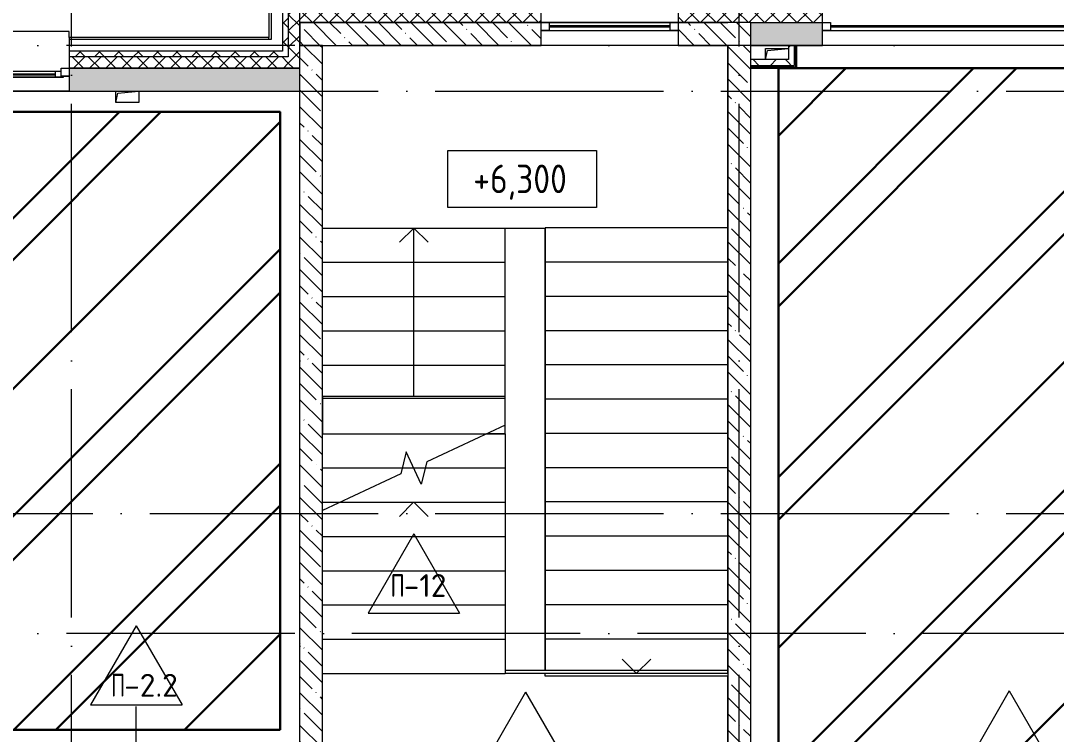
# Model space of a CAD drawing. Header units: millimetres. Extents: x -68946 to 690821, y -552984 to 293768.
# Drawn here: x 162109 to 171179, y -205814 to -199565 of the extents above; entities that cross this region are included whole.
import ezdxf

# ---------------------------------------------------------------- set-up
doc = ezdxf.new("R2010")
doc.units = ezdxf.units.MM
doc.linetypes.add('ADSK_Линия сетки', pattern=[2500, 2000, -250, 0, -250])
for name, color, linetype, lineweight in [('1.2) Стяжка 6 вып.', 30, 'Continuous', 30), ('1.3) Звуко-изол           6 вып.', 90, 'Continuous', 30), ('1.4) Стяжка 6 вып.', 30, 'Continuous', 30), ('A-____-NOTE-TEXT', 250, 'Continuous', 9), ('A-DETL-GENF-OTLN', 250, 'Continuous', 5), ('A-FLOR-____-IDEN', 250, 'Continuous', 9), ('A-FLOR-____-OTLN', 250, 'Continuous', 9), ('A-GLAZ-____-MCUT', 250, 'Continuous', 9), ('A-GLAZ-____-OTLN', 250, 'Continuous', 5), ('A-ROOF-___-IDEN', 250, 'Continuous', 9), ('A-ROOF-____-MCUT', 250, 'Continuous', 9), ('A-ROOF-____-OTLN', 250, 'Continuous', 5), ('A-ROOF-FNSH-MCUT', 250, 'Continuous', 9), ('A-WALL-____-MCUT', 250, 'Continuous', 13), ('A-WALL-____-OTLN', 250, 'Continuous', 9), ('A-WALL-____-PATT', 250, 'Continuous', 13), ('A-WALL-FNSH-MCUT', 250, 'Continuous', 13), ('G-____-____-DIMS', 250, 'Continuous', 9), ('I-WALL-____-OTLN', 250, 'Continuous', 9), ('S-GRID-____-OTLN', 250, 'Continuous', 9), ('S-STRS-____-MBND', 250, 'Continuous', 5), ('S-STRS-____-OTLN', 250, 'Continuous', 5)]:
    doc.layers.add(name, color=color, linetype=linetype, lineweight=lineweight)
doc.styles.add('GOST Common_1', font='', dxfattribs={"width": 0.9, "height": 250})
doc.styles.add('ISOCPEUR_2', font='isocpeur.ttf', dxfattribs={"height": 160})
doc.styles.get('GOST Common_1').set_extended_font_data('GOST Common')
pattern_1 = [(135, (28052.9, -258555.93), (-142.5612, -142.5612), []), (135, (28195.47, -258555.93), (-142.5612, -142.5612), [252.016, -50.403, 3.353, -47.05])]
pattern_2 = [(45, (28052.91, -258555.93), (-70.71068, 70.71068), []), (135, (28052.91, -258555.93), (-70.71068, -70.71068), [])]
pattern_3 = [(135, (28052.9, -258555.93), (-84.85281, -84.85281), []), (225, (28052.9, -258555.93), (84.85281, -84.85281), [])]
pattern_4 = [(50, (28052.9, -258555.93), (364.36793, -31.8783), [38.1, -419.1]), (355, (28052.9, -258555.93), (-70.48585, 382.1133), [30.48, -335.28]), (100.451, (28083.27, -258558.6), (293.885, 350.2334), [32.38, -356.18]), (46.184, (28052.9, -258454.33), (542.1585, -84.0858), [57.15, -628.65]), (96.636, (28098.1, -258461.34), (474.8049, 494.8554), [48.57, -534.27]), (351.184, (28052.9, -258454.33), (474.8102, 494.85), [45.72, -502.92]), (21, (28103.7, -258479.73), (303.22847, -204.53046), [38.1, -419.1]), (326, (28103.7, -258479.73), (123.6039, 368.37604), [30.48, -335.28]), (71.451, (28128.97, -258496.77), (426.8341, 163.8427), [32.38, -356.18]), (37.5, (28052.9, -258555.93), (6.17665, 169.11015), [16.764, -314.452, 16.764, -323.596, -336.55]), (37.5, (28052.9, -258555.93), (6.17665, 169.11015), [-671.576, 16.764, -319.786]), (7.5, (28052.9, -258555.93), (133.63888, 200.3615), [16.764, -177.292, 16.764, -306.832, -128.27]), (7.5, (28052.9, -258555.93), (133.63888, 200.3615), [-517.652, 16.764, -111.506]), (327.5, (27939.62, -258555.93), (271.18182, -11.45836), [16.764, -110.236, 16.764, -379.476, -525.78]), (327.5, (27939.62, -258555.93), (271.18182, -11.45836), [-523.24, 16.764, -509.016]), (317.5, (27888.82, -258555.93), (296.2585, 50.85285), [16.764, -148.336, 16.764, -246.38, -373.38]), (317.5, (27888.82, -258555.93), (296.2585, 50.85285), [-428.244, 16.764, -356.616])]
pattern_5 = [(45, (28052.9, -258555.93), (-141.42136, 141.42136), []), (135, (28052.9, -258555.93), (-141.42136, -141.42136), [])]

# ---------------------------------------------------------------- blocks, each defined once
blk = doc.blocks.new('Окно_СКБ_1Ст1 - 120_Окно_СКБ_1Ст_900_ОК6Л-29019250-АР1_Маркировочный план 3 этажа секция 2_3')
at = {"layer": 'A-GLAZ-____-MCUT'}
for p, q in [((-450, -195), (-450, -125)), ((-450, -125), (-380, -125)), ((-380, -125), (-380, -195)), ((380, -155), (-380, -155)), ((-380, -155), (-380, -195)), ((-330, -205), (-330, -155)), ((330, -205), (330, -155)), ((380, -195), (380, -125)), ((380, -125), (450, -125)), ((380, -195), (380, -155)), ((450, -125), (450, -195)), ((-380, -195), (-450, -195)), ((-380, -195), (-400, -195)), ((-400, -195), (-400, -205)), ((-400, -205), (400, -205)), ((400, -205), (-400, -205)), ((450, -195), (380, -195)), ((400, -195), (380, -195)), ((400, -205), (400, -195))]:
    blk.add_line(p, q, dxfattribs=at)
at = {"layer": 'A-GLAZ-____-MCUT', "lineweight": 5}
for p, q in [((-330, -175), (330, -175)), ((330, -185), (-330, -185))]:
    blk.add_line(p, q, dxfattribs=at)
at = {"layer": 'A-GLAZ-____-OTLN'}
for p, q in [((-450, -195), (-400, -195)), ((400, -195), (450, -195))]:
    blk.add_line(p, q, dxfattribs=at)
blk = doc.blocks.new('Окно_СКБ_1Ст1 - 120_Окно_СКБ_1Ст_1200_ОК21-36344877-АР1_Маркировочный план 3 этажа секция 2_3')
at = {"layer": 'A-GLAZ-____-MCUT'}
for p, q in [((-600, -195), (-600, -125)), ((-600, -125), (-530, -125)), ((-530, -125), (-530, -195)), ((530, -195), (530, -125)), ((530, -125), (600, -125)), ((600, -125), (600, -195)), ((-530, -195), (-600, -195)), ((600, -195), (530, -195))]:
    blk.add_line(p, q, dxfattribs=at)
at = {"layer": 'A-GLAZ-____-MCUT', "lineweight": 5}
for p, q in [((530, -155), (-530, -155)), ((530, -165), (-530, -165))]:
    blk.add_line(p, q, dxfattribs=at)
at = {"layer": 'A-GLAZ-____-OTLN'}
for p, q in [((600, -125), (-600, -125)), ((-600, -195), (600, -195))]:
    blk.add_line(p, q, dxfattribs=at)
blk = doc.blocks.new('WNW_Отлив1 - Отлив_металлический 2-V64-АР1_Маркировочный план 3 этажа секция 2_3')
at = {"layer": 'A-GLAZ-____-OTLN'}
for p, q in [((450, 320), (-450, 320)), ((-450, 320), (-450, 270)), ((450, 270), (450, 320))]:
    blk.add_line(p, q, dxfattribs=at)
blk = doc.blocks.new('Окно_СКБ_2Ст1 - Окно_СКБ_2Ст 3300_ОК2-29018964-АР1_Маркировочный план 3 этажа секция 2_3')
at = {"layer": 'A-GLAZ-____-MCUT'}
for p, q in [((-1650, -195), (-1650, -125)), ((-1650, -125), (-1580, -125)), ((-1580, -125), (-1580, -195)), ((750, -195), (750, -125)), ((750, -125), (820, -125)), ((820, -125), (820, -195)), ((1580, -155), (820, -155)), ((820, -155), (820, -195)), ((870, -205), (870, -155)), ((1530, -205), (1530, -155)), ((1580, -195), (1580, -125)), ((1580, -125), (1650, -125)), ((1580, -195), (1580, -155)), ((1650, -125), (1650, -195)), ((-1580, -195), (-1650, -195)), ((820, -195), (750, -195)), ((820, -195), (800, -195)), ((800, -195), (800, -205)), ((800, -205), (1600, -205)), ((1600, -205), (800, -205)), ((1650, -195), (1580, -195)), ((1600, -195), (1580, -195)), ((1600, -205), (1600, -195))]:
    blk.add_line(p, q, dxfattribs=at)
at = {"layer": 'A-GLAZ-____-MCUT', "lineweight": 5}
for p, q in [((750, -155), (-1580, -155)), ((750, -165), (-1580, -165)), ((870, -175), (1530, -175)), ((1530, -185), (870, -185))]:
    blk.add_line(p, q, dxfattribs=at)
at = {"layer": 'A-GLAZ-____-OTLN'}
for p, q in [((-1650, -195), (800, -195)), ((1600, -195), (1650, -195))]:
    blk.add_line(p, q, dxfattribs=at)
blk = doc.blocks.new('_Wn_-As_OpeningMEP_floor__Rectangular - _Wn_-As_OpeningMEP_floor__Rectangular-V184-АР1_Маркировочный план 3 этажа секция 2_3')
at = {"layer": 'A-DETL-GENF-OTLN', "lineweight": 5}
for p, q in [((-82.3, 82.3), (100, 100)), ((-99.5, 2.5), (-82.3, 82.3))]:
    blk.add_line(p, q, dxfattribs=at)
blk = doc.blocks.new('_Wn_-As_OpeningMEP_floor__Rectangular - _Wn_-As_OpeningMEP_floor__Rectangular-35307840-АР1_Маркировочный план 3 этажа секция 2_3')
at = {"layer": 'A-DETL-GENF-OTLN', "lineweight": 5}
for p, q in [((-82.3, 82.3), (100, 100)), ((-100, 0), (-82.3, 82.3))]:
    blk.add_line(p, q, dxfattribs=at)
blk = doc.blocks.new('AAR_СКБ_Марка_Перекрытия - Марка пола-17325028-АР1_Маркировочный план 3 этажа секция 2_3')
at = {"layer": 'A-FLOR-____-IDEN'}
for p, q in [((0, 6.932), (-4.002, 0)), ((0, 6.932), (4.002, 0)), ((-4.002, 0), (4.002, 0))]:
    blk.add_line(p, q, dxfattribs=at)
blk = doc.blocks.new('Высотные отметки - Рамка-32693647-АР1_Маркировочный план 3 этажа секция 2_3')
at = {"layer": 'A-____-NOTE-TEXT'}
for p, q in [((-6.5, 0), (-6.5, 5)), ((-6.5, 5), (6.5, 5)), ((6.5, 5), (6.5, 0)), ((6.5, 0), (-6.5, 0))]:
    blk.add_line(p, q, dxfattribs=at)
blk = doc.blocks.new('ADSK_Марка_отделка-ступеней - Типоразмер_ADSK_Марка-39154903-АР1_Маркировочный план 3 этажа секция 2_3')
at = {"layer": 'A-ROOF-___-IDEN'}
for p, q in [((0, 6.225), (-4.002, -0.707)), ((0, 6.225), (4.002, -0.707)), ((-4.002, -0.707), (4.002, -0.707))]:
    blk.add_line(p, q, dxfattribs=at)

msp = doc.modelspace()

# ---------------------------------------------------------------- hatches: boundary and pattern name
at = {"layer": '1.2) Стяжка 6 вып.', "lineweight": 30}
h = msp.add_hatch(dxfattribs=at)
h.set_pattern_fill('ANSI31', color=256, scale=333)
h.paths.add_polyline_path([(168744.8482, -232848.7237), (165003.6855, -232848.7237), (165003.6855, -230577.8929), (168744.8482, -230577.8929), (168744.8482, -224829.3261), (164833.2162, -224829.3261), (164833.2162, -221125.1731), (168744.8482, -221125.1731), (168744.8482, -213028.6273), (164947.8838, -213028.6273), (164947.8838, -210186.4206), (168744.8482, -210186.4206), (168744.8482, -199980.9286), (172833.1936, -199980.9286), (172833.1936, -258343.4286), (168744.8482, -258343.4286), (168744.8482, -248036.2565), (164977.9057, -248036.2565), (164977.9057, -245910.0791), (168744.8482, -245910.0791)])
h = msp.add_hatch(dxfattribs=at)
h.set_pattern_fill('ANSI31', color=256, scale=333)
h.paths.add_polyline_path([(164380.5631, -205774.4855), (157594.2409, -205774.4855), (157594.2409, -200363.5294), (164380.5631, -200363.5294)])
at = {"layer": '1.3) Звуко-изол           6 вып.', "lineweight": 30}
h = msp.add_hatch(dxfattribs=at)
h.set_pattern_fill('ANSI31', color=256, scale=500)
h.paths.add_polyline_path([(168744.8482, -232848.7237), (165003.6855, -232848.7237), (165003.6855, -230577.8929), (168744.8482, -230577.8929), (168744.8482, -224829.3261), (164833.2162, -224829.3261), (164833.2162, -221125.1731), (168744.8482, -221125.1731), (168744.8482, -213028.6273), (164947.8838, -213028.6273), (164947.8838, -210186.4206), (168744.8482, -210186.4206), (168744.8482, -199980.9286), (172833.1936, -199980.9286), (172833.1936, -258343.4286), (168744.8482, -258343.4286), (168744.8482, -248036.2565), (164977.9057, -248036.2565), (164977.9057, -245910.0791), (168744.8482, -245910.0791)])
h = msp.add_hatch(dxfattribs=at)
h.set_pattern_fill('ANSI31', color=256, scale=500)
h.paths.add_polyline_path([(164380.5631, -205774.4855), (157594.2409, -205774.4855), (157594.2409, -200363.5294), (164380.5631, -200363.5294)])
at = {"layer": '1.4) Стяжка 6 вып.', "lineweight": 30}
h = msp.add_hatch(dxfattribs=at)
h.set_pattern_fill('ANSI32', color=256, scale=333)
h.paths.add_polyline_path([(168744.8482, -232848.7237), (165003.6855, -232848.7237), (165003.6855, -230577.8929), (168744.8482, -230577.8929), (168744.8482, -224829.3261), (164833.2162, -224829.3261), (164833.2162, -221125.1731), (168744.8482, -221125.1731), (168744.8482, -213028.6273), (164947.8838, -213028.6273), (164947.8838, -210186.4206), (168744.8482, -210186.4206), (168744.8482, -199980.9286), (172833.1936, -199980.9286), (172833.1936, -258343.4286), (168744.8482, -258343.4286), (168744.8482, -248036.2565), (164977.9057, -248036.2565), (164977.9057, -245910.0791), (168744.8482, -245910.0791)])
h = msp.add_hatch(dxfattribs=at)
h.set_pattern_fill('ANSI32', color=256, scale=333)
h.paths.add_polyline_path([(164380.5631, -205774.4855), (157594.2409, -205774.4855), (157594.2409, -200363.5294), (164380.5631, -200363.5294)])
at = {"layer": 'A-WALL-____-PATT', "lineweight": 15}
h = msp.add_hatch(dxfattribs=at)
h.set_pattern_fill('FP_48', color=256, style=0, pattern_type=2)
h.set_pattern_definition(pattern_3)
h.paths.add_polyline_path([(164452.8838, -199880.928), (164452.8838, -199430.9286), (164402.8838, -199430.9286), (164402.8839, -199830.9281)])
h.paths.add_polyline_path([(164402.8838, -199880.9286), (164452.8838, -199880.928), (164402.8839, -199830.9281)])
h = msp.add_hatch(dxfattribs=at)
h.set_pattern_fill('FP_49', color=256, style=0, pattern_type=2)
h.set_pattern_definition(pattern_2)
h.paths.add_polyline_path([(164452.8838, -199980.928), (164551.9057, -199979.9499), (164552.8838, -199480.9286), (164452.8838, -199480.9286), (164452.8839, -199880.9282)])
h = msp.add_hatch(dxfattribs=at)
h.set_pattern_fill('FP_49', color=256, style=0, pattern_type=2)
h.set_pattern_definition(pattern_2)
h.paths.add_polyline_path([(173102.8838, -199580.9286), (181102.9057, -199580.9286), (181102.8838, -199480.9286), (172431.9051, -199480.9286), (172431.9051, -199580.9286), (172992.8838, -199580.9286)])
h.paths.add_polyline_path([(169120.9935, -199580.9286), (169131.9051, -199580.9286), (169131.9051, -199480.9286), (167867.9057, -199480.9286), (167867.9057, -199580.9286), (168783.0927, -199580.9286)])
h.paths.add_polyline_path([(164751.9057, -199580.9286), (166667.9057, -199580.9286), (166667.9057, -199480.9286), (164552.8838, -199480.9286), (164552.9057, -199580.9276), (164751.4057, -199580.9286)])
h = msp.add_hatch(dxfattribs=at)
h.set_pattern_fill('FP_19', color=256, style=0, pattern_type=2)
h.set_pattern_definition(pattern_1)
h.paths.add_polyline_path([(164728.2838, -199780.9286), (166667.9057, -199780.9286), (166667.9057, -199580.9286), (164552.9057, -199580.9286), (164552.9057, -199780.9286), (164689.6557, -199780.9286)])
h.paths.add_polyline_path([(168302.3838, -199780.9286), (168302.9057, -199780.9286), (168301.8838, -199580.9286), (167867.9057, -199580.9286), (167867.9057, -199780.9286), (168301.8838, -199780.9286)])
h = msp.add_hatch(dxfattribs=at)
h.set_pattern_fill('FP_19', color=256, style=0, pattern_type=2)
h.set_pattern_definition(pattern_1)
h.paths.add_polyline_path([(168500.129, -208560.928), (168502.9057, -208560.928), (168502.3838, -208310.928), (168302.9057, -208310.928), (168302.9057, -208460.928), (168402.9057, -208460.928), (168402.9057, -208560.928)])
h.paths.add_polyline_path([(168502.9057, -206670.928), (168502.3838, -199580.9286), (168302.9057, -199580.9286), (168302.9057, -206670.928), (168502.3838, -206670.928)])
h = msp.add_hatch(dxfattribs=at)
h.set_pattern_fill('FP_124', color=256, style=0, pattern_type=2)
h.set_pattern_definition(pattern_4)
h.paths.add_polyline_path([(173102.8838, -199780.9286), (173102.8838, -199580.9286), (172431.9051, -199580.9286), (172431.9051, -199780.9286), (172992.8838, -199780.9286)])
h.paths.add_polyline_path([(173502.8838, -199780.9286), (180602.8838, -199780.9286), (180602.8838, -199580.9286), (173502.8838, -199580.9286)])
h.paths.add_polyline_path([(168783.0927, -199780.9286), (169131.9051, -199780.9286), (169131.9051, -199580.9286), (168502.9057, -199580.9286), (168502.9057, -199780.9286), (168768.8205, -199780.9286)])
h = msp.add_hatch(dxfattribs=at)
h.set_pattern_fill('FP_19', color=256, style=0, pattern_type=2)
h.set_pattern_definition(pattern_1)
h.paths.add_polyline_path([(164551.9057, -208460.928), (164751.9057, -208460.928), (164751.4057, -199780.9286), (164551.9057, -199780.9286), (164551.9057, -208320.6205)])
h = msp.add_hatch(dxfattribs=at)
h.set_pattern_fill('FP_52', color=256, style=0, pattern_type=2)
h.set_pattern_definition(pattern_5)
h.paths.add_polyline_path([(168882.84, -199955.9286), (168882.84, -199780.9286), (168832.84, -199780.9286), (168832.84, -199955.9286)])
h = msp.add_hatch(dxfattribs=at)
h.set_pattern_fill('FP_48', color=256, style=0, pattern_type=2)
h.set_pattern_definition(pattern_3)
h.paths.add_polyline_path([(164402.8838, -199880.9286), (164402.8838, -199830.9286), (162532.9057, -199830.9286), (162532.9057, -199880.9286), (164395.7409, -199880.9286)])
h.paths.add_polyline_path([(161232.8838, -199880.9286), (161632.9057, -199880.9286), (161632.8838, -199830.9295), (160432.9057, -199830.9286), (160432.9057, -199880.9286), (160673.4748, -199880.9286)])
h.paths.add_polyline_path([(159532.9057, -199880.9286), (159532.9057, -199830.9286), (158322.8838, -199830.9286), (158322.8838, -199880.9286)])
h.paths.add_polyline_path([(154102.9052, -199880.9286), (155302.9057, -199880.9286), (155302.9057, -199830.9286), (154102.9052, -199830.9286)])
h.paths.add_polyline_path([(156422.8856, -199880.9286), (157422.8838, -199880.9286), (157422.8838, -199830.9286), (156202.9057, -199830.9286), (156202.9057, -199880.9286)])
h.paths.add_polyline_path([(152402.8838, -199880.9286), (153202.9052, -199880.9286), (153202.9052, -199830.9286), (152002.9052, -199830.9286), (152002.9159, -199880.9281)])
h.paths.add_polyline_path([(151102.9052, -199880.9286), (151102.9052, -199830.9286), (149122.9057, -199830.9286), (149122.9057, -199880.9286), (149860.6508, -199880.9286)])
h.paths.add_polyline_path([(148222.9057, -199880.9286), (148222.9057, -199830.9286), (147222.9063, -199830.9286), (147222.9063, -199880.9286)])
h.paths.add_polyline_path([(146322.9063, -199880.9286), (146322.9063, -199830.9286), (141893.8838, -199830.9286), (141893.8838, -199880.9286), (145652.8838, -199880.9286)])
h = msp.add_hatch(dxfattribs=at)
h.set_pattern_fill('FP_49', color=256, style=0, pattern_type=2)
h.set_pattern_definition(pattern_2)
h.paths.add_polyline_path([(142302.9057, -199980.928), (146322.9063, -199980.928), (146322.9063, -199880.9286), (141893.8838, -199880.9286), (141893.8838, -199980.928), (142302.8838, -199980.928)])
h.paths.add_polyline_path([(149860.6508, -199980.928), (151102.9052, -199980.928), (151102.9052, -199880.9286), (149122.9057, -199880.9286), (149122.9057, -199980.928)])
h.paths.add_polyline_path([(164402.8838, -199980.928), (164452.8838, -199980.928), (164452.8838, -199880.9286), (162532.9057, -199880.9286), (162532.9057, -199980.928), (164390.383, -199980.928)])
h.paths.add_polyline_path([(152402.8885, -199980.928), (153202.9052, -199980.928), (153202.9052, -199880.9286), (152002.9052, -199880.9286), (152002.9052, -199980.928), (152402.8838, -199980.928)])
h.paths.add_polyline_path([(161632.8861, -199980.928), (161632.9057, -199980.9182), (161632.8728, -199880.9286), (160432.9057, -199880.9286), (160432.9057, -199980.928), (161632.8838, -199980.928)])
h.paths.add_polyline_path([(158322.8838, -199980.928), (159532.9057, -199980.928), (159532.9057, -199880.9286), (158322.8838, -199880.9286)])
h.paths.add_polyline_path([(157022.879, -199980.928), (157422.8838, -199980.928), (157422.8838, -199880.9286), (156202.9057, -199880.9286), (156202.9057, -199980.928), (156622.8838, -199980.928)])
h.paths.add_polyline_path([(148222.9057, -199980.928), (148222.9057, -199880.9286), (147222.9063, -199880.9286), (147222.9063, -199980.928)])
h.paths.add_polyline_path([(155267.0628, -199980.928), (155302.9057, -199980.928), (155302.9057, -199880.9286), (154102.9052, -199880.9286), (154102.9052, -199980.928)])
h = msp.add_hatch(dxfattribs=at)
h.set_pattern_fill('FP_124', color=256, style=0, pattern_type=2)
h.set_pattern_definition(pattern_4)
h.paths.add_polyline_path([(145408.9659, -200180.9286), (145652.8838, -200180.3002), (145652.8838, -199980.9286), (142302.8838, -199981.3698), (142302.8838, -200180.9286), (145392.8838, -200180.9286)])
h.paths.add_polyline_path([(159321.8718, -200180.9286), (159532.9057, -200180.9286), (159532.9057, -199980.9286), (158322.8838, -199981.3698), (158322.8838, -200180.9286), (158987.8838, -200180.9286)])
h.paths.add_polyline_path([(160432.9057, -200180.9286), (161232.8838, -200180.9273), (161232.8838, -199980.9286), (160432.9057, -199981.3698), (160432.9057, -200138.9359)])
h.paths.add_polyline_path([(146052.8838, -200180.9286), (146322.9063, -200180.9286), (146322.9063, -199980.9292), (146052.8838, -199981.3698), (146052.8838, -200176.111)])
h.paths.add_polyline_path([(147222.9063, -200180.9286), (148222.9057, -200180.9286), (148222.9057, -199980.9286), (147222.9063, -199981.3698), (147222.9063, -200163.8574)])
h.paths.add_polyline_path([(149122.9057, -200180.9286), (151102.9052, -200180.9286), (151102.9052, -199980.9286), (149122.9057, -199981.3698), (149122.9057, -200143.9588)])
h.paths.add_polyline_path([(141902.8838, -200180.9286), (141902.8838, -199980.9286), (141852.9057, -199981.3698), (141852.9057, -200180.9286)])
h.paths.add_polyline_path([(152402.8838, -200180.9286), (153202.9052, -200180.9286), (153202.9052, -199980.9286), (152402.8838, -199981.3698), (152402.8838, -200109.6076)])
h.paths.add_polyline_path([(154102.9052, -200180.9286), (155302.9057, -200180.9286), (155302.9057, -199980.9286), (154102.9052, -199981.3698), (154102.9052, -200091.8034)])
h.paths.add_polyline_path([(156202.9057, -200180.9286), (157022.8838, -200180.9286), (157022.8838, -199980.9286), (156202.9057, -199981.3698), (156202.9057, -200069.8101)])
h.paths.add_polyline_path([(162920.4834, -200180.9286), (164551.9057, -200180.1879), (164551.9057, -199980.9286), (162532.9057, -199981.3698), (162532.9057, -200180.9286)])
h.paths.add_polyline_path([(141452.9057, -200180.9286), (141452.9057, -199980.9286), (137152.9516, -199981.3698), (137152.9516, -200180.9286), (140399.4299, -200180.9286)])
h = msp.add_hatch(dxfattribs=at)
h.set_pattern_fill('FP_52', color=256, style=0, pattern_type=2)
h.set_pattern_definition(pattern_5)
h.paths.add_polyline_path([(168502.9057, -199955.9286), (168832.84, -199955.9286), (168832.84, -199905.9286), (168502.9057, -199905.9286), (168502.9057, -199908.4286)])

# ---------------------------------------------------------------- linework, layer by layer
at = {"layer": '1.2) Стяжка 6 вып.', "lineweight": 30}
for points in [[(168744.8482, -221125.1731), (168744.8482, -213028.6273), (164947.8838, -213028.6273), (164947.8838, -210186.4206), (168744.8482, -210186.4206), (168744.8482, -199980.9286), (172833.1936, -199980.9286), (172833.1936, -258343.4286), (168744.8482, -258343.4286), (168744.8482, -248036.2565), (164977.9057, -248036.2565), (164977.9057, -245910.0791), (168744.8482, -245910.0791), (168744.8482, -232848.7237), (165003.6855, -232848.7237), (165003.6855, -230577.8929), (168744.8482, -230577.8929), (168744.8482, -224829.3261), (164833.2162, -224829.3261), (164833.2162, -221125.1731)], [(164380.5631, -205774.4855), (157594.2409, -205774.4855), (157594.2409, -200363.5294), (164380.5631, -200363.5294)]]:
    msp.add_lwpolyline(points, close=True, dxfattribs=at)
at = {"layer": 'A-FLOR-____-IDEN'}
msp.add_line((163121.7544, -206847.5792), (163121.7544, -205571.1399), dxfattribs=at)
at = {"layer": 'A-FLOR-____-OTLN', "lineweight": 5}
for p, q in [((168632.8838, -199905.9286), (168632.8838, -199808.4286)), ((168632.8838, -199808.4286), (168832.84, -199808.4286)), ((162942.8838, -200280.9286), (162942.8838, -200180.9286)), ((163142.8838, -200180.9286), (163142.8838, -200280.9286)), ((163142.8838, -200280.9286), (162942.8838, -200280.9286)), ((168302.3838, -205255.9292), (166352.9057, -205255.9292)), ((166702.3838, -205280.9292), (166352.9057, -205280.9292))]:
    msp.add_line(p, q, dxfattribs=at)
at = {"layer": 'A-ROOF-____-MCUT', "color": 7, "lineweight": 13}
for p, q in [((166352.9057, -202856.9292), (164752.9057, -202856.9292)), ((164752.9057, -202856.9292), (164752.9057, -202872.9292)), ((166352.9057, -202872.9292), (164752.9057, -202872.9292)), ((166352.9057, -202872.9292), (166352.9057, -202856.9292))]:
    msp.add_line(p, q, dxfattribs=at)
at = {"layer": 'A-ROOF-____-OTLN'}
for p, q in [((166702.3838, -203179.9292), (166702.3838, -201379.9292)), ((168302.3838, -201379.9292), (166702.3838, -201379.9292)), ((168302.3838, -201679.9292), (166702.3838, -201679.9292)), ((168302.3838, -201979.9292), (166702.3838, -201979.9292)), ((168302.3838, -202279.9292), (166702.3838, -202279.9292)), ((168302.3838, -202579.9292), (166702.3838, -202579.9292)), ((168302.3838, -202879.9292), (166702.3838, -202879.9292)), ((164752.9057, -205281.9292), (164752.9057, -203181.9292)), ((166352.9057, -203181.9292), (166352.9057, -205281.9292)), ((166702.3838, -205255.9292), (166702.3838, -203179.9292)), ((168302.3838, -203179.9292), (166702.3838, -203179.9292)), ((164752.9057, -203481.9292), (166352.9057, -203481.9292)), ((168302.3838, -203479.9292), (166702.3838, -203479.9292)), ((164752.9057, -203781.9292), (166352.9057, -203781.9292)), ((168302.3838, -203779.9292), (166702.3838, -203779.9292)), ((164752.9057, -204081.9292), (166352.9057, -204081.9292)), ((168302.3838, -204079.9292), (166702.3838, -204079.9292)), ((164752.9057, -204381.9292), (166352.9057, -204381.9292)), ((168302.3838, -204379.9292), (166702.3838, -204379.9292)), ((164752.9057, -204681.9292), (166352.9057, -204681.9292)), ((168302.3838, -204679.9292), (166702.3838, -204679.9292)), ((164752.9057, -204981.9292), (166352.9057, -204981.9292)), ((168302.3838, -204979.9292), (166702.3838, -204979.9292)), ((164752.9057, -205281.9292), (166352.9057, -205281.9292)), ((166702.3838, -205304.9292), (166702.3838, -205279.9292)), ((166702.3838, -205279.9292), (168302.3838, -205279.9292)), ((168302.3838, -205304.9292), (166702.3838, -205304.9292)), ((168302.3838, -205279.9292), (168302.3838, -205304.9292))]:
    msp.add_line(p, q, dxfattribs=at)
at = {"layer": 'A-ROOF-FNSH-MCUT', "color": 10, "lineweight": 5}
for p, q in [((164752.9057, -202872.9292), (164752.9057, -203181.9292)), ((166352.9057, -203181.9292), (166352.9057, -202872.9292)), ((164752.9057, -203181.9292), (166352.9057, -203181.9292))]:
    msp.add_line(p, q, dxfattribs=at)
at = {"layer": 'A-WALL-____-MCUT', "lineweight": 15}
for p, q in [((164302.8838, -199330.9286), (164302.8838, -199730.9286)), ((164282.8838, -199730.9286), (164282.8838, -199710.9286)), ((164302.8838, -199730.9286), (162532.9057, -199730.9286)), ((168895.34, -199780.9286), (168895.34, -199968.4286)), ((168499.8619, -199968.4286), (168895.34, -199968.4286))]:
    msp.add_line(p, q, dxfattribs=at)
at = {"layer": 'A-WALL-____-MCUT', "color": 7, "lineweight": 15}
for p, q in [((164402.8838, -199430.9286), (164402.8838, -199830.9286)), ((164452.8838, -199480.9286), (164452.8838, -199880.9286)), ((164552.8838, -199580.9286), (166667.9057, -199580.9286)), ((167867.9057, -199580.9286), (168302.9057, -199580.9286)), ((168502.9057, -199580.9286), (169131.9051, -199580.9286)), ((169131.9051, -199780.9286), (169131.9051, -199580.9286)), ((168502.9057, -199780.9286), (169131.9051, -199780.9286)), ((168882.84, -199780.9286), (168832.84, -199780.9286)), ((168832.84, -199780.9286), (168832.84, -199905.9286)), ((168882.84, -199780.9286), (168882.84, -199955.9286)), ((162532.9057, -199830.9286), (162532.9057, -199880.9286)), ((164402.8838, -199830.9286), (162532.9057, -199830.9286)), ((164452.8838, -199880.9286), (162532.9057, -199880.9286)), ((162532.9057, -199980.9286), (162532.9057, -200180.9286)), ((164552.9057, -199980.9286), (162532.9057, -199980.9286)), ((162532.9057, -199980.9286), (164452.8838, -199980.9286)), ((164552.9057, -200180.9286), (164552.9057, -199980.9286)), ((168832.84, -199905.9286), (168499.8619, -199905.9286)), ((168499.8619, -199905.9286), (168499.8619, -199955.9286)), ((168499.8619, -199955.9286), (168882.84, -199955.9286)), ((162532.9057, -200180.9286), (164552.9057, -200180.9286))]:
    msp.add_line(p, q, dxfattribs=at)
at = {"layer": 'A-WALL-____-MCUT', "color": 10, "lineweight": 15}
for p, q in [((166667.9057, -199580.9286), (166667.9057, -199480.9286)), ((167867.9057, -199480.9286), (167867.9057, -199580.9286)), ((169131.9051, -199580.9286), (169131.9051, -199480.9286)), ((164552.8838, -199980.9286), (164552.8838, -199580.9286)), ((162532.9057, -199730.9286), (162532.9057, -199830.9286)), ((162532.9057, -199880.9286), (162532.9057, -199980.9286)), ((164452.8838, -199980.9286), (164552.8838, -199980.9286))]:
    msp.add_line(p, q, dxfattribs=at)
at = {"layer": 'A-WALL-____-MCUT', "color": 250, "lineweight": 15}
for p, q in [((164552.9057, -199580.9286), (164552.9057, -199780.9286)), ((166667.9057, -199580.9286), (164552.9057, -199580.9286)), ((166667.9057, -199780.9286), (166667.9057, -199580.9286)), ((167867.9057, -199580.9286), (167867.9057, -199780.9286)), ((168302.9057, -199580.9286), (167867.9057, -199580.9286)), ((168502.9057, -199580.9286), (168302.9057, -199580.9286)), ((168502.9057, -206640.928), (168502.9057, -199580.9286)), ((164751.9057, -199780.9286), (164551.9057, -199780.9286)), ((164551.9057, -199780.9286), (164551.9057, -205905.926)), ((164552.9057, -199780.9286), (166667.9057, -199780.9286)), ((164751.9057, -208460.928), (164751.9057, -199780.9286)), ((167867.9057, -199780.9286), (168302.9057, -199780.9286)), ((168302.9057, -199780.9286), (168302.9057, -206640.928))]:
    msp.add_line(p, q, dxfattribs=at)
at = {"layer": 'A-WALL-____-OTLN', "lineweight": 5}
msp.add_line((167867.9057, -199580.9286), (166667.9057, -199580.9286), dxfattribs=at)
at = {"layer": 'A-WALL-FNSH-MCUT', "lineweight": 15}
for p, q in [((164282.8838, -199310.9286), (164282.8838, -199710.9286)), ((164282.8838, -199710.9286), (162532.9057, -199710.9286)), ((162532.9057, -199710.9286), (162532.9057, -199730.9286)), ((168907.84, -199780.9286), (168882.84, -199780.9286)), ((168907.84, -199980.9286), (168907.84, -199780.9286)), ((168499.8619, -199955.9286), (168499.8619, -199980.9286)), ((168499.8619, -199980.9286), (168907.84, -199980.9286))]:
    msp.add_line(p, q, dxfattribs=at)
at = {"layer": 'I-WALL-____-OTLN', "lineweight": 15}
for p, q in [((166667.9057, -199580.9286), (167867.9057, -199580.9286)), ((167867.9057, -199780.9286), (166667.9057, -199780.9286)), ((168302.3838, -205279.9292), (168302.3838, -199780.9286)), ((172431.9051, -199780.9286), (169131.9051, -199780.9286)), ((162532.9057, -200180.9286), (161632.9057, -200180.9286)), ((168302.3838, -206640.928), (168302.3838, -205304.9292))]:
    msp.add_line(p, q, dxfattribs=at)
at = {"layer": 'S-GRID-____-OTLN', "linetype": 'ADSK_Линия сетки'}
for p, q in [((162552.9057, -262294.7691), (162552.9057, -197353.9241)), ((164552.9057, -262294.7685), (164552.9057, -197353.9241)), ((168402.9057, -262294.7685), (168402.9057, -197353.9241)), ((184510.8783, -199780.9286), (127372.9057, -199780.9286)), ((93236.8325, -200180.9286), (181748.3453, -200180.9286)), ((93236.8325, -203880.9286), (184856.9445, -203880.9286)), ((184510.8783, -204930.9286), (127372.9057, -204930.9286))]:
    msp.add_line(p, q, dxfattribs=at)
at = {"layer": 'S-STRS-____-MBND'}
for p, q in [((166351.8837, -203107.8831), (165665.1722, -203428.1019)), ((165485.8496, -203339.3186), (165438.5953, -203533.7565)), ((165617.9178, -203622.5398), (165485.8496, -203339.3186)), ((165665.1722, -203428.1019), (165617.9178, -203622.5398)), ((165438.5953, -203533.7565), (164751.8838, -203853.9753))]:
    msp.add_line(p, q, dxfattribs=at)
at = {"layer": 'S-STRS-____-OTLN'}
for p, q in [((168301.8838, -201379.9292), (168301.8838, -199780.9286)), ((164751.9057, -201380.9292), (166351.9057, -201380.9292)), ((164751.9057, -201380.9292), (166351.9057, -201380.9292)), ((166351.9057, -201380.9292), (166701.8838, -201380.9292)), ((166351.9057, -201680.9292), (166351.9057, -201380.9292)), ((166701.8838, -201380.9292), (166701.8838, -201680.9292)), ((164751.9057, -201680.9292), (166351.9057, -201680.9292)), ((164751.9057, -201680.9292), (166351.9057, -201680.9292)), ((166351.9057, -201980.9292), (166351.9057, -201680.9292)), ((166701.8838, -201680.9292), (166701.8838, -201980.9292)), ((164751.9057, -201980.9292), (166351.9057, -201980.9292)), ((164751.9057, -201980.9292), (166351.9057, -201980.9292)), ((166351.9057, -202280.9292), (166351.9057, -201980.9292)), ((166701.8838, -201980.9292), (166701.8838, -202280.9292)), ((164751.9057, -202280.9292), (166351.9057, -202280.9292)), ((164751.9057, -202280.9292), (166351.9057, -202280.9292)), ((166351.9057, -202580.9292), (166351.9057, -202280.9292)), ((166701.8838, -202280.9292), (166701.8838, -202580.9292)), ((164751.9057, -202580.9292), (166351.9057, -202580.9292)), ((164751.9057, -202580.9292), (166351.9057, -202580.9292)), ((166351.9057, -202856.9292), (166351.9057, -202580.9292)), ((166701.8838, -202580.9292), (166701.8838, -202880.9292)), ((166701.8838, -202880.9292), (166701.8838, -203180.9292)), ((166351.8837, -203180.9292), (166351.8837, -203107.8831)), ((166195.2358, -203180.9292), (166351.8837, -203180.9292)), ((166195.2358, -203180.9292), (166351.8837, -203180.9292)), ((166701.8838, -203180.9292), (166701.8838, -203480.9292)), ((166701.8838, -203480.9292), (166701.8838, -203780.9292)), ((166701.8838, -203780.9292), (166701.8838, -204080.9292)), ((166701.8838, -204080.9292), (166701.8838, -204380.9292)), ((166701.8838, -204380.9292), (166701.8838, -204680.9292)), ((166701.8838, -204680.9292), (166701.8838, -204980.9292)), ((166701.8838, -204980.9292), (166701.8838, -205255.9292))]:
    msp.add_line(p, q, dxfattribs=at)
at = {"layer": 'S-STRS-____-OTLN', "lineweight": 9}
for p, q in [((165551.9057, -201380.9292), (165426.9057, -201505.9292)), ((165551.9057, -201680.9292), (165551.9057, -201380.9292)), ((165551.9057, -201380.9292), (165676.9057, -201505.9292)), ((165551.9057, -201980.9292), (165551.9057, -201680.9292)), ((165551.9057, -202280.9292), (165551.9057, -201980.9292)), ((165551.9057, -202580.9292), (165551.9057, -202280.9292)), ((165551.9057, -202856.9292), (165551.9057, -202580.9292)), ((165550.8837, -203781.9292), (165426.8837, -203905.9292)), ((165552.8837, -203781.9292), (165676.8837, -203905.9292)), ((167500.8838, -205279.9292), (167376.8838, -205155.9292)), ((167502.8838, -205279.9292), (167626.8838, -205155.9292))]:
    msp.add_line(p, q, dxfattribs=at)

# ---------------------------------------------------------------- block references
at = {"layer": 'A-FLOR-____-IDEN', "xscale": 99.99999999999993, "yscale": 99.99999999999993, "zscale": 99.99999999999993}
for p in [(163121.7544, -205556.4111), (170767.7299, -206126.905), (166531.7223, -206139.405)]:
    msp.add_blockref('AAR_СКБ_Марка_Перекрытия - Марка пола-17325028-АР1_Маркировочный план 3 этажа секция 2_3', p, dxfattribs=at)
at = {"layer": 'A-GLAZ-____-OTLN'}
for name, p in [('Окно_СКБ_1Ст1 - 120_Окно_СКБ_1Ст_1200_ОК21-36344877-АР1_Маркировочный план 3 этажа секция 2_3', (167267.9057, -199455.9286)), ('Окно_СКБ_2Ст1 - Окно_СКБ_2Ст 3300_ОК2-29018964-АР1_Маркировочный план 3 этажа секция 2_3', (170781.9051, -199455.9286)), ('WNW_Отлив1 - Отлив_металлический 2-V64-АР1_Маркировочный план 3 этажа секция 2_3', (162082.9057, -199980.9286)), ('_Wn_-As_OpeningMEP_floor__Rectangular - _Wn_-As_OpeningMEP_floor__Rectangular-V184-АР1_Маркировочный план 3 этажа секция 2_3', (168732.8838, -199908.4286)), ('Окно_СКБ_1Ст1 - 120_Окно_СКБ_1Ст_900_ОК6Л-29019250-АР1_Маркировочный план 3 этажа секция 2_3', (162082.9057, -199855.9286)), ('_Wn_-As_OpeningMEP_floor__Rectangular - _Wn_-As_OpeningMEP_floor__Rectangular-35307840-АР1_Маркировочный план 3 этажа секция 2_3', (163042.8838, -200280.9286))]:
    msp.add_blockref(name, p, dxfattribs=at)
at = {"layer": 'A-ROOF-___-IDEN', "xscale": 99.99999999999993, "yscale": 99.99999999999993, "zscale": 99.99999999999993}
msp.add_blockref('ADSK_Марка_отделка-ступеней - Типоразмер_ADSK_Марка-39154903-АР1_Маркировочный план 3 этажа секция 2_3', (165552.9057, -204682.5707), dxfattribs=at)
at = {"layer": 'G-____-____-DIMS', "xscale": 99.99999999999993, "yscale": 99.99999999999993, "zscale": 99.99999999999993}
msp.add_blockref('Высотные отметки - Рамка-32693647-АР1_Маркировочный план 3 этажа секция 2_3', (166501.5788, -201201.978), dxfattribs=at)

# ---------------------------------------------------------------- texts
at = {"layer": 'A-FLOR-____-IDEN', "char_height": 200, "attachment_point": 1, "style": 'ISOCPEUR_2'}
for s, insert, width in [('\\fISOCPEUR|b0|i0|c204|p34|;\\W.7;П', (162900.4195, -205285.0253), 140.295312), ('-2.2', (163016.1747, -205285.0253), 420.885937)]:
    msp.add_mtext(s, dxfattribs=dict(at, insert=insert, width=width))
at = {"layer": 'A-ROOF-___-IDEN', "char_height": 200, "attachment_point": 1, "style": 'ISOCPEUR_2'}
for s, insert, width in [('\\fISOCPEUR|b0|i0|c204|p34|;\\W.7;П', (165348.7249, -204411.4832), 140.295312), ('-12', (165464.4801, -204411.4832), 331.096937)]:
    msp.add_mtext(s, dxfattribs=dict(at, insert=insert, width=width))
at = {"layer": 'G-____-____-DIMS', "insert": (166072.9028, -200825.2709), "char_height": 250, "width": 1028.822569, "attachment_point": 1, "line_spacing_factor": 1.022761, "style": 'GOST Common_1'}
msp.add_mtext('+6,300', dxfattribs=at)

doc.saveas('drawing.dxf')
